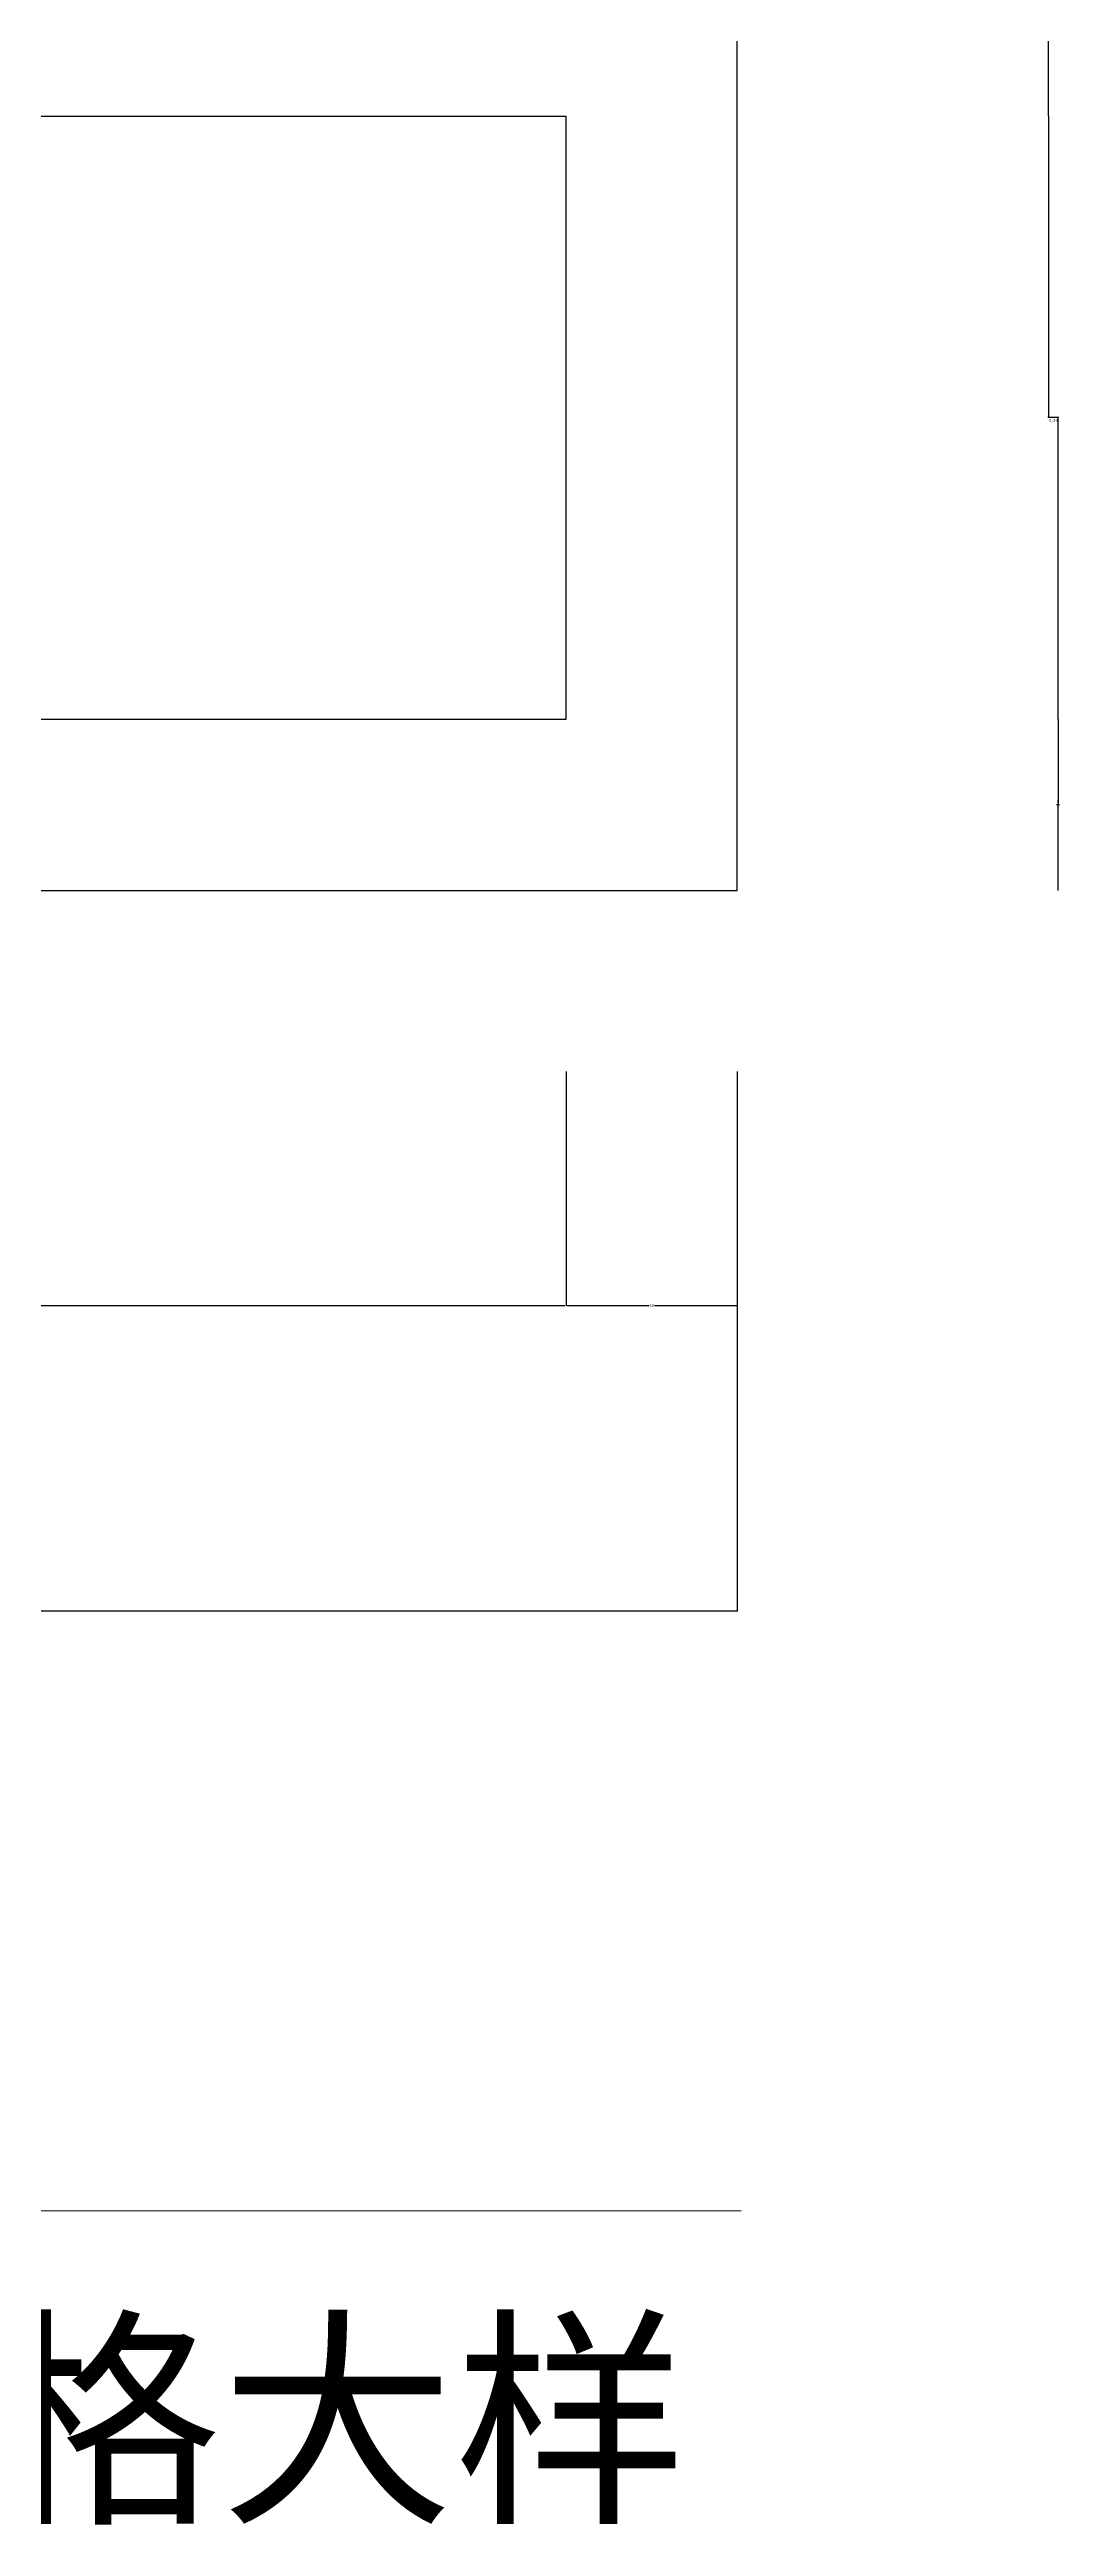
# Model space of a CAD drawing. Header units: metres. Extents: x 456 to 5370, y 49 to 3468.
# Drawn here: x 997 to 1351, y 49 to 916 of the extents above; entities that cross this region are included whole.
import ezdxf

# ---------------------------------------------------------------- set-up
doc = ezdxf.new("R2010")
doc.units = ezdxf.units.M
doc.dimstyles.get("Standard").update_dxf_attribs({"dimtxt": 2.5, "dimasz": 2.5, "dimexe": 1.25, "dimexo": 0.625, "dimtad": 1, "dimcen": 2.5, "dimazin": 3, "dimtfac": 1, "dimtmove": 0, "dimatfit": 3})

# ---------------------------------------------------------------- blocks, each defined once
blk = doc.blocks.new('_CLOSEDFILLED')
at = {"color": 0, "linetype": 'BYBLOCK'}
blk.add_solid([(-1, 0.2), (0, 0), (-1, -0.2)], dxfattribs=at)
blk = doc.blocks.new('*D9')
for p, q in [((1347.47, 893.11), (1347.47, 787.44)), ((1351.11, 787.44), (1347.22, 787.44)), ((1350.86, 681.77), (1350.86, 787.44))]:
    blk.add_line(p, q)
at = {"layer": 'Defpoints'}
for p in [(1347.47, 893.11), (1350.86, 787.44), (1350.86, 681.77)]:
    blk.add_point(p, dxfattribs=at)
at = {"xscale": 0.25, "yscale": 0.25}
blk.add_blockref('_CLOSEDFILLED', (1347.47, 787.44), dxfattribs=at)
at = {"xscale": 0.25, "yscale": 0.25, "rotation": 180}
blk.add_blockref('_CLOSEDFILLED', (1350.86, 787.44), dxfattribs=at)
at = {"insert": (1349.165, 786.315), "char_height": 1, "attachment_point": 5}
blk.add_mtext('3,39', dxfattribs=at)
blk = doc.blocks.new('*D11')
for p, q in [((1350.86, 681.77), (1350.86, 651.77)), ((1350.61, 651.77), (1350.36, 651.77)), ((1350.86, 621.77), (1350.86, 651.77)), ((1350.86, 651.77), (1350.86, 651.77)), ((1351.11, 651.77), (1351.36, 651.77))]:
    blk.add_line(p, q)
at = {"layer": 'Defpoints'}
for p in [(1350.86, 681.77), (1350.86, 651.77), (1350.86, 621.77)]:
    blk.add_point(p, dxfattribs=at)
at = {"xscale": 0.25, "yscale": 0.25}
blk.add_blockref('_CLOSEDFILLED', (1350.86, 651.77), dxfattribs=at)
at = {"xscale": 0.25, "yscale": 0.25, "rotation": 180}
blk.add_blockref('_CLOSEDFILLED', (1350.86, 651.77), dxfattribs=at)
at = {"insert": (1350.86, 652.895), "char_height": 1, "attachment_point": 5}
blk.add_mtext('0', dxfattribs=at)
blk = doc.blocks.new('*D12')
for p, q in [((1178.38, 558.36), (1178.38, 476.28)), ((1238.38, 558.36), (1238.38, 476.28)), ((1178.63, 476.28), (1207.38, 476.28)), ((1209.38, 476.28), (1238.13, 476.28))]:
    blk.add_line(p, q)
at = {"layer": 'Defpoints'}
for p in [(1178.38, 558.36), (1238.38, 558.36), (1178.38, 476.28)]:
    blk.add_point(p, dxfattribs=at)
at = {"xscale": 0.25, "yscale": 0.25, "rotation": 180}
blk.add_blockref('_CLOSEDFILLED', (1178.38, 476.28), dxfattribs=at)
at = {"xscale": 0.25, "yscale": 0.25}
blk.add_blockref('_CLOSEDFILLED', (1238.38, 476.28), dxfattribs=at)
at = {"insert": (1208.38, 476.28), "char_height": 1, "attachment_point": 5}
blk.add_mtext('60', dxfattribs=at)
blk = doc.blocks.new('*D25')
for p, q in [((1178.38, 558.36), (1178.38, 476.28)), ((697.94, 551.46), (697.94, 476.28)), ((698.19, 476.28), (935.16, 476.28)), ((941.16, 476.28), (1178.13, 476.28))]:
    blk.add_line(p, q)
at = {"layer": 'Defpoints'}
for p in [(1178.38, 558.36), (697.94, 551.46), (697.94, 476.28)]:
    blk.add_point(p, dxfattribs=at)
at = {"xscale": 0.25, "yscale": 0.25, "rotation": 180}
blk.add_blockref('_CLOSEDFILLED', (697.94, 476.28), dxfattribs=at)
at = {"xscale": 0.25, "yscale": 0.25}
blk.add_blockref('_CLOSEDFILLED', (1178.38, 476.28), dxfattribs=at)
at = {"insert": (938.16, 476.28), "char_height": 1, "attachment_point": 5}
blk.add_mtext('480,44', dxfattribs=at)
blk = doc.blocks.new('*D26')
for p, q in [((637.94, 537.41), (637.94, 369.17)), ((1238.38, 537.41), (1238.38, 369.17)), ((935.16, 369.17), (637.69, 369.17)), ((1238.63, 369.17), (941.16, 369.17))]:
    blk.add_line(p, q)
at = {"layer": 'Defpoints'}
for p in [(637.94, 537.41), (1238.38, 537.41), (1238.38, 369.17)]:
    blk.add_point(p, dxfattribs=at)
at = {"xscale": 0.25, "yscale": 0.25}
blk.add_blockref('_CLOSEDFILLED', (637.94, 369.17), dxfattribs=at)
at = {"xscale": 0.25, "yscale": 0.25, "rotation": 180}
blk.add_blockref('_CLOSEDFILLED', (1238.38, 369.17), dxfattribs=at)
at = {"insert": (938.16, 369.17), "char_height": 1, "attachment_point": 5}
blk.add_mtext('600,44', dxfattribs=at)
blk = doc.blocks.new('*D27')
for p, q in [((1347.47, 953.11), (1347.47, 923.11)), ((1347.22, 923.11), (1346.97, 923.11)), ((1347.47, 893.11), (1347.47, 923.11)), ((1347.47, 923.11), (1347.47, 923.11)), ((1347.72, 923.11), (1347.97, 923.11))]:
    blk.add_line(p, q)
at = {"layer": 'Defpoints'}
for p in [(1347.47, 953.11), (1347.47, 923.11), (1347.47, 893.11)]:
    blk.add_point(p, dxfattribs=at)
at = {"xscale": 0.25, "yscale": 0.25}
blk.add_blockref('_CLOSEDFILLED', (1347.47, 923.11), dxfattribs=at)
at = {"xscale": 0.25, "yscale": 0.25, "rotation": 180}
blk.add_blockref('_CLOSEDFILLED', (1347.47, 923.11), dxfattribs=at)
at = {"insert": (1347.47, 924.235), "char_height": 1, "attachment_point": 5}
blk.add_mtext('0', dxfattribs=at)

msp = doc.modelspace()

# ---------------------------------------------------------------- linework, layer by layer
for p, q in [((1238.38, 621.77, 1699.61), (1238.38, 3121.51, 1699.61)), ((698.94, 893.11, 1699.61), (1178.38, 893.11, 1699.61)), ((1178.38, 681.77, 1699.61), (1178.38, 893.11, 1699.61)), ((698.94, 681.77, 1699.61), (1178.38, 681.77, 1699.61)), ((638.94, 621.77, 1699.61), (1238.38, 621.77, 1699.61)), ((561.69, 159.33, 516.41), (1239.77, 159.08, 516.41))]:
    msp.add_line(p, q)

# ---------------------------------------------------------------- texts
at = {"insert": (566.28, 115.8, 1462.97), "char_height": 60, "attachment_point": 1}
msp.add_mtext('{\\f宋体|b0|i0|c134|p54;一层木作花格大样}', dxfattribs=at)

# ---------------------------------------------------------------- dimensions: what is measured, and where the dimension line sits
for base, p1, p2, picture, middle in [((1347.47, 923.11), (1347.47, 893.11, 1699.61), (1347.47, 953.11, 1699.61), '*D27', (1347.47, 924.235)), ((1350.86, 787.44), (1350.86, 681.77, 1699.61), (1347.47, 893.11, 1699.61), '*D9', (1349.165, 786.315)), ((1350.86, 651.77), (1350.86, 621.77, 1699.61), (1350.86, 681.77, 1699.61), '*D11', (1350.86, 652.895)), ((697.94, 476.28), (697.94, 551.46, 1699.61), (1178.38, 558.36, 1699.61), '*D25', (938.16, 476.28)), ((1178.38, 476.28), (1178.38, 558.36, 1699.61), (1238.38, 558.36, 1699.61), '*D12', (1208.38, 476.28)), ((1238.38, 369.17), (1238.38, 537.41, 1699.61), (637.94, 537.41, 1699.61), '*D26', (938.16, 369.17))]:
    dim = msp.add_linear_dim(base=base, p1=p1, p2=p2, dimstyle='Standard')
    dim.commit()
    dim.dimension.update_dxf_attribs({"geometry": picture, "text_midpoint": middle})

doc.saveas('drawing.dxf')
